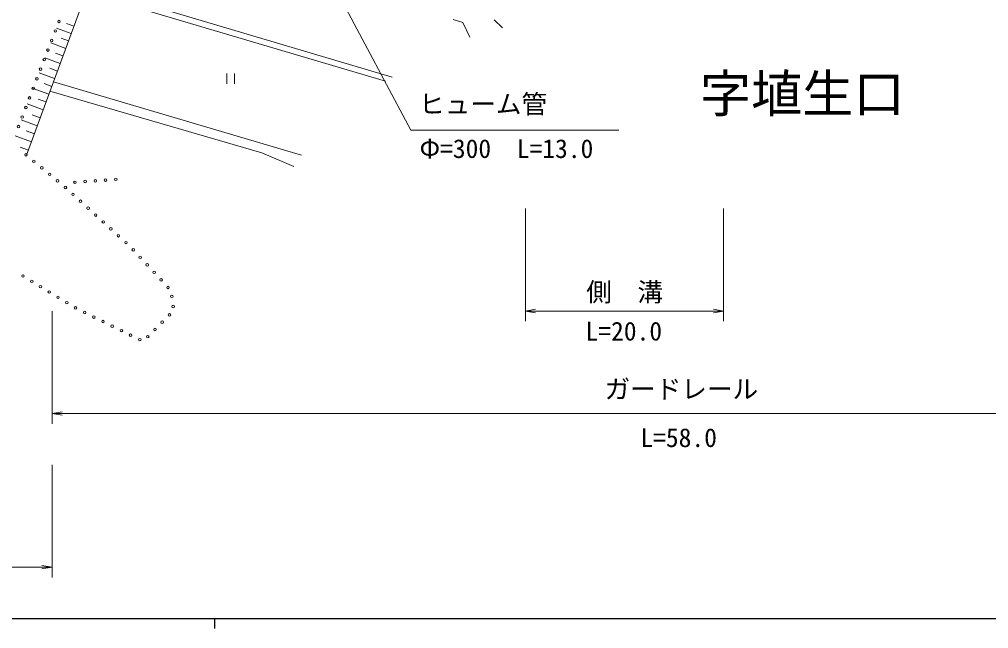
# Model space of a CAD drawing. Units: millimetres at full size, sheet at 1:1000; details may follow other scales. Extents: x 40000 to 680000, y 20000 to 380000.
# Drawn here: x 148926 to 243602, y 204000 to 263468 of the extents above; entities that cross this region are included whole.
import ezdxf
from ezdxf.enums import TextEntityAlignment as Align

# ---------------------------------------------------------------- set-up
doc = ezdxf.new("R2010")
doc.units = ezdxf.units.MM
doc.header["$LTSCALE"] = 1000
for name, color, linetype, lineweight in [('M-BGD', 7, 'Continuous', 13), ('M-STR-HTXT', 7, 'Continuous', 13), ('M-TTL-BAND', 7, 'Continuous', 25)]:
    doc.layers.add(name, color=color, linetype=linetype, lineweight=lineweight)
doc.layers.add('M-BMK-HTXT', color=7, linetype='Continuous')
doc.styles.add('ＭＳ ゴシック', font='')
doc.styles.get('ＭＳ ゴシック').set_extended_font_data('MS Gothic')

# ---------------------------------------------------------------- blocks, each defined once
blk = doc.blocks.new('open_arrow')
at = {"color": 0, "linetype": 'Continuous', "lineweight": -2}
blk.add_lwpolyline([(7.5, 1.25), (0, 0), (7.5, -1.25)], dxfattribs=at)

msp = doc.modelspace()

# ---------------------------------------------------------------- linework, layer by layer
at = {"layer": 'M-BGD'}
for p, q in [((184690, 257429), (155596, 266049)), ((156718, 266332), (185356, 257814)), ((192239, 263171), (191296, 263467)), ((195301, 263420), (196118, 262646)), ((153987, 262087), (152541, 262618)), ((154249, 262799), (153537, 263061)), ((192917, 261746), (192239, 263171)), ((153721, 261364), (152998, 261629)), ((153456, 260641), (151989, 261180)), ((152916, 259174), (151428, 259721)), ((153186, 259907), (152453, 260177)), ((152643, 258430), (151899, 258703)), ((152369, 257685), (150859, 258240)), ((169183, 258179), (169183, 257179)), ((169933, 257179), (169933, 258179)), ((151814, 256175), (150281, 256738)), ((152092, 256930), (151336, 257208)), ((152258, 257382), (176470, 250208)), ((151532, 255409), (150766, 255690)), ((151251, 254642), (149696, 255214)), ((150965, 253865), (150187, 254151)), ((150679, 253087), (149101, 253667)), ((150099, 251510), (148512, 252093)), ((150389, 252299), (149600, 252589)), ((149807, 250716), (149014, 251008))]:
    msp.add_line(p, q, dxfattribs=at)
for points in [[(158520, 286030), (159977, 273436), (159556, 271438), (158259, 268809), (155350, 265794), (149622, 250211)], [(175746, 249110), (172614, 250442), (151917, 256456)]]:
    msp.add_lwpolyline(points, dxfattribs=at)
for centre in [(152793, 263272), (152434, 262338), (152075, 261405), (151716, 260472), (151358, 259538), (150999, 258605), (150640, 257671), (150281, 256738), (149923, 255804), (149564, 254871), (149205, 253938), (148846, 253004), (149572, 250253), (150343, 249616), (151114, 248979), (151885, 248342), (152656, 247705), (153421, 247061), (154353, 247565), (155350, 247638), (156348, 247711), (157345, 247784), (158342, 247858), (154160, 246388), (154899, 245715), (155639, 245042), (156378, 244368), (157118, 243695), (157857, 243022), (158596, 242349), (159336, 241675), (160049, 240976), (160729, 240242), (161408, 239509), (162088, 238775), (149283, 238419), (150137, 237899), (162768, 238042), (150992, 237380), (151846, 236860), (163448, 237308), (152701, 236341), (153555, 235821), (163820, 236430), (154410, 235302), (155303, 234853), (163954, 235439), (156200, 234412), (157098, 233970), (162877, 233911), (163584, 234618), (157995, 233529), (158892, 233088), (162170, 233204), (159790, 232646), (160687, 232205), (161463, 232497)]:
    msp.add_circle(centre, 125, dxfattribs=at)
at = {"layer": 'M-STR-HTXT'}
for p, q in [((187149, 252670), (165737, 293010)), ((207474, 252670), (187149, 252670)), ((198348, 245000), (198348, 234000)), ((217713, 245000), (217713, 234000)), ((152113, 235000), (152113, 224000)), ((198348, 235000), (217713, 235000)), ((152113, 225000), (274399, 225000)), ((152113, 220000), (152113, 209000)), ((117753, 210000), (152113, 210000))]:
    msp.add_line(p, q, dxfattribs=at)
at = {"layer": 'M-TTL-BAND'}
for p, q in [((40000, 205000), (579000, 205000)), ((168000, 205000), (168000, 204000))]:
    msp.add_line(p, q, dxfattribs=at)

# ---------------------------------------------------------------- block references
at = {"layer": 'M-STR-HTXT', "xscale": 133, "yscale": 133}
for p in [(198348, 235000), (152113, 225000)]:
    msp.add_blockref('open_arrow', p, dxfattribs=at)
at = {"layer": 'M-STR-HTXT', "xscale": 133, "yscale": 133, "rotation": 180}
for p in [(217713, 235000), (152113, 210000)]:
    msp.add_blockref('open_arrow', p, dxfattribs=at)

# ---------------------------------------------------------------- texts
at = {"layer": 'M-BMK-HTXT', "style": 'ＭＳ ゴシック'}
msp.add_text('字埴生口', height=3666, dxfattribs=at).set_placement((225394, 256227), align=Align.MIDDLE_CENTER)
at = {"layer": 'M-STR-HTXT', "style": 'ＭＳ ゴシック'}
for s, p in [('ヒューム管', (194222, 253736)), ('L=20.0', (207967, 231569)), ('L=58.0', (213324, 221172))]:
    msp.add_text(s, height=1833, dxfattribs=at).set_placement(p, align=Align.BOTTOM_CENTER)
msp.add_text('Φ=300\u3000L=13.0', height=1833, dxfattribs=at).set_placement((188018, 249388), align=Align.BOTTOM_LEFT)
for s, p in [('側\u3000溝', (208046, 236853)), ('ガードレール', (213587, 227383))]:
    msp.add_text(s, height=1833, dxfattribs=at).set_placement(p, align=Align.MIDDLE_CENTER)

doc.saveas('drawing.dxf')
